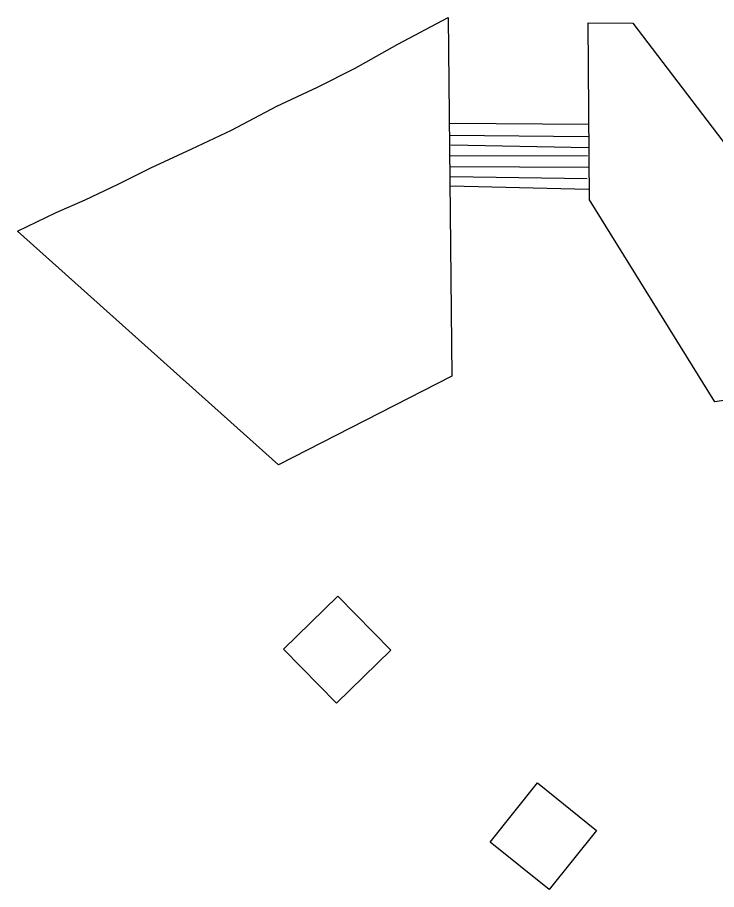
# Model space of a CAD drawing. Header units: inches. Extents: x 69217300 to 69222609, y 27669241 to 27675134.
# Drawn here: x 69217300 to 69218075, y 27671358 to 27672324 of the extents above; entities that cross this region are included whole.
import ezdxf

# ---------------------------------------------------------------- set-up
doc = ezdxf.new("R2010")
doc.units = ezdxf.units.IN
doc.header["$LTSCALE"] = 25
doc.header["$MEASUREMENT"] = 0
doc.layers.add('A-SITE', color=3, linetype='CONTINUOUS')

msp = doc.modelspace()

# ---------------------------------------------------------------- linework, layer by layer
at = {"layer": 'A-SITE'}
for p, q in [((69217721.49, 27672294.76), (69217777.1, 27672324.41)), ((69217777.1, 27672324.41), (69217781.2, 27671927.05)), ((69217933.76, 27672122.43), (69217932.26, 27672318.55)), ((69217932.26, 27672318.55), (69217981.9, 27672318.05)), ((69217981.9, 27672318.05), (69218139.09, 27672111.55)), ((69217674.39, 27672268.19), (69217721.49, 27672294.76)), ((69217632.35, 27672247.17), (69217674.39, 27672268.19)), ((69217587.29, 27672226.29), (69217632.35, 27672247.17)), ((69217537.05, 27672199.62), (69217587.29, 27672226.29)), ((69217932.88, 27672205.84), (69217779.04, 27672207.02)), ((69217493.23, 27672178.95), (69217537.05, 27672199.62)), ((69217779.08, 27672193.82), (69217932.25, 27672192.43)), ((69217447.94, 27672157.62), (69217493.23, 27672178.95)), ((69217932.85, 27672179.79), (69217780.03, 27672182.97)), ((69217779.07, 27672171.13), (69217931.68, 27672171.41)), ((69217411.62, 27672139.59), (69217447.94, 27672157.62)), ((69217932.73, 27672157.99), (69217779.9, 27672158.94)), ((69217779.73, 27672148.09), (69217931.21, 27672146.15)), ((69217375.07, 27672122.24), (69217411.62, 27672139.59)), ((69217932.82, 27672133.84), (69217779.67, 27672137.47)), ((69217343.13, 27672108.43), (69217375.07, 27672122.24)), ((69218072.64, 27671898.73), (69217933.76, 27672122.43)), ((69217300.09, 27672087.65), (69217343.13, 27672108.43)), ((69217589.37, 27671828.92), (69217300.09, 27672087.65)), ((69217781.2, 27671927.05), (69217589.37, 27671828.92)), ((69218261.74, 27671927.33), (69218072.64, 27671898.73))]:
    msp.add_line(p, q, dxfattribs=at)
for points in [[(69217654.97, 27671683.43), (69217713.73, 27671623.41), (69217653.71, 27671564.64), (69217594.95, 27671624.67)], [(69217876.15, 27671476.3), (69217941.68, 27671423.75), (69217889.13, 27671358.22), (69217823.6, 27671410.77)], [(69217876.15, 27671476.3), (69217941.68, 27671423.75), (69217889.13, 27671358.22), (69217823.6, 27671410.77)]]:
    msp.add_lwpolyline(points, close=True, dxfattribs=at)

doc.saveas('drawing.dxf')
